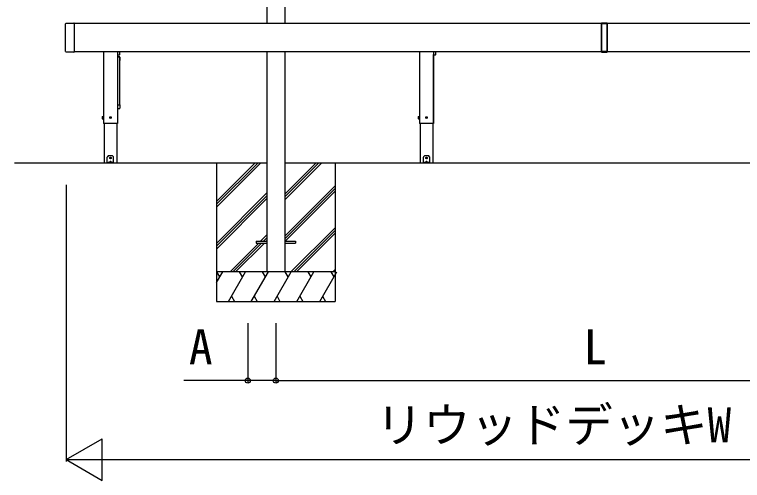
# Model space of a CAD drawing. Units: millimetres, scale not verified. Extents: x -1050 to 1050, y -1560 to 1553.
# Drawn here: x -642.9 to -274.4, y 733.4 to 969 of the extents above; entities that cross this region are included whole.
import ezdxf
from ezdxf.enums import TextEntityAlignment as Align

# ---------------------------------------------------------------- set-up
doc = ezdxf.new("R2010")
doc.units = ezdxf.units.MM
doc.header["$LTSCALE"] = 8
for name, color, linetype in [('0-2_YKK_11', 7, 'Continuous'), ('0-5_YKK_A1', 4, 'Continuous'), ('0-6_YKK_D', 6, 'Continuous')]:
    doc.layers.add(name, color=color, linetype=linetype)
doc.styles.add('ＭＳ ゴシック', font='')
doc.styles.get('ＭＳ ゴシック').set_extended_font_data('MS Gothic')

msp = doc.modelspace()

# ---------------------------------------------------------------- linework, layer by layer
at = {"layer": '0-2_YKK_11'}
for p, q in [((-515.188, 893.886), (-642.916, 893.886)), ((-182.588, 893.886), (-506.148, 893.886)), ((-515.188, 854.384), (-515.188, 853.387)), ((-506.148, 854.384), (-506.148, 853.387))]:
    msp.add_line(p, q, dxfattribs=at)
msp.add_lwpolyline([(-506.148, 838.886), (-506.198, 838.886), (-515.138, 838.886), (-515.188, 838.886)], dxfattribs=at)
at = {"layer": '0-5_YKK_A1'}
for p, q in [((-515.188, 1165.702), (-515.188, 964.386)), ((-506.148, 1165.702), (-506.148, 964.386)), ((-617.068, 950.277), (-617.068, 964.294)), ((-617.029, 964.375), (-617.038, 964.365)), ((-617.029, 964.375), (-616.807, 964.597)), ((-616.797, 964.606), (-616.807, 964.597)), ((-616.726, 964.636), (-612.868, 964.636)), ((-612.768, 964.536), (-612.768, 964.294)), ((-345.868, 964.386), (-612.768, 964.386)), ((-345.868, 964.294), (-345.868, 964.536)), ((-345.868, 950.277), (-345.868, 964.294)), ((-345.768, 964.636), (-342.968, 964.636)), ((-345.768, 964.606), (-345.768, 964.636)), ((-345.768, 964.606), (-345.768, 964.365)), ((-342.968, 964.606), (-345.768, 964.606)), ((-342.968, 964.606), (-342.968, 964.636)), ((-342.968, 964.365), (-342.968, 964.606)), ((-342.868, 964.294), (-342.968, 964.294)), ((-342.968, 950.277), (-342.968, 964.294)), ((-342.868, 964.536), (-342.868, 964.294)), ((-75.968, 964.386), (-342.868, 964.386)), ((-342.868, 964.294), (-342.868, 950.277)), ((-617.038, 950.206), (-617.029, 950.197)), ((-616.807, 949.975), (-617.029, 950.197)), ((-616.807, 949.975), (-616.797, 949.965)), ((-612.868, 949.936), (-616.726, 949.936)), ((-345.868, 950.186), (-612.768, 950.186)), ((-597.876, 950.186), (-597.876, 913.886)), ((-597.868, 950.186), (-597.868, 913.886)), ((-590.868, 950.186), (-590.868, 913.886)), ((-590.868, 950.186), (-590.868, 913.886)), ((-590.86, 950.186), (-590.86, 913.886)), ((-590.788, 948.666), (-589.748, 948.666)), ((-589.748, 947.552), (-590.788, 947.552)), ((-589.748, 947.527), (-590.788, 947.527)), ((-589.768, 947.49), (-590.768, 947.49)), ((-589.668, 923.327), (-589.668, 947.397)), ((-589.648, 948.766), (-589.648, 950.186)), ((-589.648, 947.452), (-589.648, 945.736)), ((-515.188, 950.186), (-515.188, 838.886)), ((-506.148, 950.186), (-506.148, 838.886)), ((-437.876, 950.186), (-437.876, 913.886)), ((-437.868, 950.186), (-437.868, 913.886)), ((-430.888, 950.186), (-430.888, 948.766)), ((-430.868, 948.706), (-430.868, 913.886)), ((-430.86, 913.886), (-430.86, 948.696)), ((-430.788, 948.666), (-429.748, 948.666)), ((-429.648, 948.766), (-429.648, 950.186)), ((-345.868, 950.036), (-345.868, 950.277)), ((-345.868, 950.277), (-345.768, 950.277)), ((-345.768, 950.277), (-342.968, 950.277)), ((-345.768, 950.206), (-345.768, 950.277)), ((-342.968, 950.206), (-345.768, 950.206)), ((-345.768, 950.206), (-345.768, 949.965)), ((-345.768, 949.965), (-342.968, 949.965)), ((-345.768, 949.965), (-345.768, 949.936)), ((-342.968, 949.936), (-345.768, 949.936)), ((-342.968, 950.277), (-342.868, 950.277)), ((-342.968, 950.206), (-342.968, 950.277)), ((-342.968, 949.965), (-342.968, 950.206)), ((-342.968, 949.965), (-342.968, 949.936)), ((-342.868, 950.277), (-342.868, 950.036)), ((-75.968, 950.186), (-342.868, 950.186)), ((-590.788, 923.364), (-589.748, 923.364)), ((-590.788, 921.456), (-589.748, 921.456)), ((-589.648, 923.272), (-589.648, 923.258)), ((-589.648, 923.258), (-589.648, 923.206)), ((-589.648, 923.206), (-589.648, 922.95)), ((-589.648, 922.95), (-589.648, 921.78)), ((-598.028, 917.511), (-597.868, 917.511)), ((-438.028, 917.511), (-437.868, 917.511)), ((-598.548, 917.386), (-598.503, 917.463)), ((-598.548, 917.386), (-598.548, 916.386)), ((-598.548, 916.386), (-598.503, 916.308)), ((-598.503, 917.463), (-598.148, 917.463)), ((-598.503, 917.174), (-598.148, 917.174)), ((-598.503, 916.597), (-598.148, 916.597)), ((-598.503, 916.308), (-598.148, 916.308)), ((-598.148, 917.463), (-598.148, 916.308)), ((-590.86, 913.886), (-597.876, 913.886)), ((-597.633, 913.886), (-597.633, 893.886)), ((-594.592, 916.936), (-594.481, 916.938)), ((-594.592, 916.836), (-594.481, 916.834)), ((-594.481, 916.938), (-594.43, 916.948)), ((-594.481, 916.834), (-594.43, 916.824)), ((-594.42, 916.999), (-594.43, 916.948)), ((-594.42, 916.772), (-594.43, 916.824)), ((-594.418, 917.11), (-594.42, 916.999)), ((-594.418, 916.661), (-594.42, 916.772)), ((-594.318, 917.11), (-594.316, 916.999)), ((-594.318, 916.661), (-594.316, 916.772)), ((-594.316, 916.999), (-594.306, 916.948)), ((-594.316, 916.772), (-594.306, 916.824)), ((-594.254, 916.938), (-594.306, 916.948)), ((-594.254, 916.834), (-594.306, 916.824)), ((-594.143, 916.936), (-594.254, 916.938)), ((-594.143, 916.836), (-594.254, 916.834)), ((-591.103, 913.886), (-591.103, 893.886)), ((-438.548, 917.386), (-438.503, 917.463)), ((-438.548, 917.386), (-438.548, 916.386)), ((-438.548, 916.386), (-438.503, 916.308)), ((-438.503, 917.463), (-438.148, 917.463)), ((-438.503, 917.174), (-438.148, 917.174)), ((-438.503, 916.597), (-438.148, 916.597)), ((-438.503, 916.308), (-438.148, 916.308)), ((-438.148, 917.463), (-438.148, 916.308)), ((-430.86, 913.886), (-437.876, 913.886)), ((-437.633, 913.886), (-437.633, 893.886)), ((-434.592, 916.936), (-434.481, 916.938)), ((-434.592, 916.836), (-434.481, 916.834)), ((-434.481, 916.938), (-434.43, 916.948)), ((-434.481, 916.834), (-434.43, 916.824)), ((-434.42, 916.999), (-434.43, 916.948)), ((-434.42, 916.772), (-434.43, 916.824)), ((-434.418, 917.11), (-434.42, 916.999)), ((-434.418, 916.661), (-434.42, 916.772)), ((-434.318, 917.11), (-434.316, 916.999)), ((-434.318, 916.661), (-434.316, 916.772)), ((-434.316, 916.999), (-434.306, 916.948)), ((-434.316, 916.772), (-434.306, 916.824)), ((-434.254, 916.938), (-434.306, 916.948)), ((-434.254, 916.834), (-434.306, 916.824)), ((-434.143, 916.936), (-434.254, 916.938)), ((-434.143, 916.836), (-434.254, 916.834)), ((-431.103, 913.886), (-431.103, 893.886)), ((-595.968, 894.186), (-595.968, 896.903)), ((-595.468, 897.486), (-595.909, 897.044)), ((-593.268, 897.486), (-595.468, 897.486)), ((-594.592, 896.436), (-594.481, 896.438)), ((-594.592, 896.336), (-594.481, 896.334)), ((-594.481, 896.438), (-594.43, 896.448)), ((-594.481, 896.334), (-594.43, 896.324)), ((-594.42, 896.499), (-594.43, 896.448)), ((-594.42, 896.272), (-594.43, 896.324)), ((-594.418, 896.61), (-594.42, 896.499)), ((-594.418, 896.161), (-594.42, 896.272)), ((-594.318, 896.61), (-594.316, 896.499)), ((-594.318, 896.161), (-594.316, 896.272)), ((-594.316, 896.499), (-594.306, 896.448)), ((-594.316, 896.272), (-594.306, 896.324)), ((-594.254, 896.438), (-594.306, 896.448)), ((-594.254, 896.334), (-594.306, 896.324)), ((-594.143, 896.436), (-594.254, 896.438)), ((-594.143, 896.336), (-594.254, 896.334)), ((-592.826, 897.044), (-593.268, 897.486)), ((-592.768, 894.186), (-592.768, 896.903)), ((-435.968, 894.186), (-435.968, 896.903)), ((-435.468, 897.486), (-435.909, 897.044)), ((-433.268, 897.486), (-435.468, 897.486)), ((-434.592, 896.436), (-434.481, 896.438)), ((-434.592, 896.336), (-434.481, 896.334)), ((-434.481, 896.438), (-434.43, 896.448)), ((-434.481, 896.334), (-434.43, 896.324)), ((-434.42, 896.499), (-434.43, 896.448)), ((-434.42, 896.272), (-434.43, 896.324)), ((-434.418, 896.61), (-434.42, 896.499)), ((-434.418, 896.161), (-434.42, 896.272)), ((-434.318, 896.61), (-434.316, 896.499)), ((-434.318, 896.161), (-434.316, 896.272)), ((-434.316, 896.499), (-434.306, 896.448)), ((-434.316, 896.272), (-434.306, 896.324)), ((-434.254, 896.438), (-434.306, 896.448)), ((-434.254, 896.334), (-434.306, 896.324)), ((-434.143, 896.436), (-434.254, 896.438)), ((-434.143, 896.336), (-434.254, 896.334)), ((-432.826, 897.044), (-433.268, 897.486)), ((-432.768, 894.186), (-432.768, 896.903)), ((-591.103, 893.886), (-597.633, 893.886)), ((-595.968, 894.136), (-595.968, 894.186)), ((-595.968, 893.886), (-595.968, 894.136)), ((-595.968, 894.136), (-595.909, 894.136)), ((-595.909, 893.886), (-595.968, 893.886)), ((-595.909, 894.136), (-595.468, 894.136)), ((-593.268, 894.136), (-595.468, 894.136)), ((-593.268, 893.886), (-595.468, 893.886)), ((-594.512, 894.631), (-594.958, 894.186)), ((-594.768, 894.228), (-594.768, 894.186)), ((-594.768, 894.186), (-593.968, 894.186)), ((-594.718, 894.136), (-594.018, 894.136)), ((-593.778, 894.186), (-594.223, 894.631)), ((-593.968, 894.228), (-593.968, 894.186)), ((-593.268, 893.886), (-593.268, 894.136)), ((-593.268, 894.136), (-592.826, 894.136)), ((-592.826, 893.886), (-593.268, 893.886)), ((-592.826, 894.136), (-592.768, 894.136)), ((-592.768, 894.186), (-592.768, 894.136)), ((-540.682, 893.886), (-540.682, 823.886)), ((-540.682, 874.454), (-521.25, 893.886)), ((-540.682, 873.039), (-519.835, 893.886)), ((-540.682, 871.625), (-518.421, 893.886)), ((-506.148, 875.323), (-487.585, 893.886)), ((-506.148, 876.737), (-488.999, 893.886)), ((-506.148, 878.151), (-490.413, 893.886)), ((-480.682, 893.886), (-480.682, 823.886)), ((-431.103, 893.886), (-437.633, 893.886)), ((-435.968, 894.136), (-435.968, 894.186)), ((-435.968, 893.886), (-435.968, 894.136)), ((-435.968, 894.136), (-435.909, 894.136)), ((-435.909, 893.886), (-435.968, 893.886)), ((-435.909, 894.136), (-435.468, 894.136)), ((-433.268, 894.136), (-435.468, 894.136)), ((-433.268, 893.886), (-435.468, 893.886)), ((-434.512, 894.631), (-434.958, 894.186)), ((-434.768, 894.228), (-434.768, 894.186)), ((-434.768, 894.186), (-433.968, 894.186)), ((-434.718, 894.136), (-434.018, 894.136)), ((-433.778, 894.186), (-434.223, 894.631)), ((-433.968, 894.228), (-433.968, 894.186)), ((-433.268, 893.886), (-433.268, 894.136)), ((-433.268, 894.136), (-432.826, 894.136)), ((-432.826, 893.886), (-433.268, 893.886)), ((-432.826, 894.136), (-432.768, 894.136)), ((-432.768, 894.186), (-432.768, 894.136)), ((-506.148, 856.938), (-480.682, 882.404)), ((-506.148, 855.524), (-480.682, 880.989)), ((-540.682, 853.241), (-515.188, 878.735)), ((-540.682, 851.826), (-515.188, 877.32)), ((-505.922, 854.336), (-480.682, 879.575)), ((-540.682, 850.412), (-515.188, 875.906)), ((-502.987, 838.886), (-480.682, 861.19)), ((-501.573, 838.886), (-480.682, 859.776)), ((-518.373, 854.336), (-515.188, 857.521)), ((-516.959, 854.336), (-515.188, 856.107)), ((-500.158, 838.886), (-480.682, 858.362)), ((-533.824, 838.886), (-519.273, 853.436)), ((-532.409, 838.886), (-517.859, 853.436)), ((-530.995, 838.886), (-516.445, 853.436)), ((-520.673, 854.336), (-520.673, 853.436)), ((-520.673, 854.336), (-515.188, 854.336)), ((-520.673, 853.436), (-515.188, 853.436)), ((-515.545, 854.336), (-515.188, 854.693)), ((-506.148, 854.336), (-500.673, 854.336)), ((-506.148, 853.436), (-500.673, 853.436)), ((-500.673, 854.336), (-500.673, 853.436)), ((-480.682, 838.886), (-540.682, 838.886)), ((-540.682, 833.431), (-537.533, 838.886)), ((-539.033, 836.288), (-540.533, 838.886)), ((-534.646, 823.886), (-525.986, 838.886)), ((-527.486, 836.287), (-528.986, 838.886)), ((-523.099, 823.886), (-514.439, 838.886)), ((-515.939, 836.287), (-517.439, 838.886)), ((-511.552, 823.886), (-502.892, 838.886)), ((-504.392, 836.287), (-505.892, 838.886)), ((-500.005, 823.886), (-491.345, 838.886)), ((-492.845, 836.288), (-494.345, 838.886)), ((-488.458, 823.886), (-479.798, 838.886)), ((-482.798, 838.886), (-481.298, 836.288)), ((-481.774, 838.886), (-480.682, 839.977)), ((-533.146, 826.484), (-531.646, 823.886)), ((-521.599, 826.484), (-520.099, 823.886)), ((-510.052, 826.484), (-508.552, 823.886)), ((-498.505, 826.484), (-497.005, 823.886)), ((-486.958, 826.484), (-485.458, 823.886)), ((-540.682, 823.886), (-480.682, 823.886))]:
    msp.add_line(p, q, dxfattribs=at)
for points in [[(-612.768, 964.294), (-612.768, 950.277), (-612.768, 950.036)], [(-345.768, 964.365), (-345.768, 964.294), (-345.868, 964.294)], [(-345.768, 964.365), (-342.968, 964.365), (-342.968, 964.294), (-345.768, 964.294), (-345.768, 950.277)], [(-589.648, 921.78), (-589.648, 921.576), (-589.648, 921.556)], [(-597.868, 916.261), (-598.028, 916.261), (-598.028, 917.511)], [(-437.868, 916.261), (-438.028, 916.261), (-438.028, 917.511)], [(-595.468, 894.136), (-595.468, 893.886), (-595.909, 893.886)], [(-592.768, 894.136), (-592.768, 893.886), (-592.826, 893.886)], [(-435.468, 894.136), (-435.468, 893.886), (-435.909, 893.886)], [(-432.768, 894.136), (-432.768, 893.886), (-432.826, 893.886)]]:
    msp.add_lwpolyline(points, dxfattribs=at)
for points in [[(-598.148, 917.461), (-598.028, 917.461), (-598.028, 916.311), (-598.148, 916.311)], [(-438.148, 917.461), (-438.028, 917.461), (-438.028, 916.311), (-438.148, 916.311)]]:
    msp.add_lwpolyline(points, close=True, dxfattribs=at)
for centre, radius in [((-594.368, 916.886), 0.4), ((-594.156, 916.673), 0.03), ((-434.368, 916.886), 0.4), ((-434.156, 916.673), 0.03), ((-594.368, 896.386), 0.4), ((-594.156, 896.173), 0.03), ((-434.368, 896.386), 0.4), ((-434.156, 896.173), 0.03)]:
    msp.add_circle(centre, radius, dxfattribs=at)
for centre, radius, start, end in [((-616.968, 964.294), 0.1, 135, 180), ((-616.726, 964.536), 0.1, 90, 135), ((-612.868, 964.536), 0.1, 0, 90), ((-345.768, 964.536), 0.1, 90, 180), ((-345.78, 964.518), 0.0893, 81.95053, 168.57825), ((-345.78, 964.276), 0.0893, 81.95053, 168.57825), ((-342.968, 964.536), 0.1, 0, 90), ((-342.955, 964.518), 0.0893, 11.42175, 98.04947), ((-342.955, 964.276), 0.0893, 11.42175, 98.04947), ((-616.968, 950.277), 0.1, 180, 225), ((-616.726, 950.036), 0.1, 225, 270), ((-612.868, 950.036), 0.1, 270, 0), ((-590.788, 948.766), 0.1, 223.92867, 270), ((-590.788, 947.452), 0.1, 90, 136.07133), ((-590.789, 947.424), 0.103, 89.33234, 133.67747), ((-590.771, 947.393), 0.0964, 87.79679, 156.39643), ((-589.764, 947.393), 0.0964, 2.3873, 92.20321), ((-589.748, 948.766), 0.1, 270, 0), ((-589.748, 947.452), 0.1, 0, 90), ((-589.744, 947.43), 0.0964, 2.3873, 92.20321), ((-430.788, 948.766), 0.1, 180, 270), ((-429.748, 948.766), 0.1, 270, 0), ((-345.78, 950.295), 0.0893, 191.42175, 278.04947), ((-345.768, 950.036), 0.1, 180, 270), ((-345.78, 950.053), 0.0893, 191.42175, 278.04947), ((-342.955, 950.295), 0.0893, 261.95053, 348.57825), ((-342.968, 950.036), 0.1, 270, 0), ((-342.955, 950.053), 0.0893, 261.95053, 348.57825), ((-589.736, 945.737), 0.0881, 320.61871, 359.66491), ((-590.788, 921.556), 0.1, 223.92867, 270), ((-590.791, 923.268), 0.0964, 87.79679, 135.1392), ((-589.744, 923.268), 0.0964, 2.3873, 92.20321), ((-589.748, 921.556), 0.1, 270, 0), ((-598.292, 917.319), 0.256, 145.61708, 214.38292), ((-598.292, 916.453), 0.256, 145.61708, 214.38292), ((-597.592, 916.886), 0.955, 162.41276, 197.58724), ((-594.368, 916.886), 0.23, 167.44414, 192.55586), ((-594.368, 916.886), 0.23, 77.44414, 102.55586), ((-594.368, 916.886), 0.23, 257.44414, 282.55586), ((-594.368, 916.886), 0.23, 347.44414, 12.55586), ((-438.292, 917.319), 0.256, 145.61708, 214.38292), ((-438.292, 916.453), 0.256, 145.61708, 214.38292), ((-437.592, 916.886), 0.955, 162.41276, 197.58724), ((-434.368, 916.886), 0.23, 167.44414, 192.55586), ((-434.368, 916.886), 0.23, 77.44414, 102.55586), ((-434.368, 916.886), 0.23, 257.44414, 282.55586), ((-434.368, 916.886), 0.23, 347.44414, 12.55586), ((-595.768, 896.903), 0.2, 135, 180), ((-594.368, 896.386), 0.23, 167.44414, 192.55586), ((-594.368, 896.386), 0.23, 77.44414, 102.55586), ((-594.368, 896.386), 0.23, 257.44414, 282.55586), ((-594.368, 896.386), 0.23, 347.44414, 12.55586), ((-592.968, 896.903), 0.2, 0, 45), ((-435.768, 896.903), 0.2, 135, 180), ((-434.368, 896.386), 0.23, 167.44414, 192.55586), ((-434.368, 896.386), 0.23, 77.44414, 102.55586), ((-434.368, 896.386), 0.23, 257.44414, 282.55586), ((-434.368, 896.386), 0.23, 347.44414, 12.55586), ((-432.968, 896.903), 0.2, 0, 45), ((-594.668, 894.228), 0.1, 126.03188, 180), ((-594.718, 894.186), 0.05, 180, 270), ((-594.368, 893.816), 0.61, 53.96812, 126.03188), ((-594.018, 894.186), 0.05, 270, 0), ((-594.068, 894.228), 0.1, 0, 53.96812), ((-434.668, 894.228), 0.1, 126.03188, 180), ((-434.718, 894.186), 0.05, 180, 270), ((-434.368, 893.816), 0.61, 53.96812, 126.03188), ((-434.018, 894.186), 0.05, 270, 0), ((-434.068, 894.228), 0.1, 0, 53.96812)]:
    msp.add_arc(centre, radius, start, end, dxfattribs=at)
for centre, major_axis, ratio, start_param, end_param in [((-594.908, 894.186), (0.0688, 0.0425), 0.381966, 2.1243707, 3.695167), ((-594.368, 894.343), (0, -0.354), 0.707107, 2.5261129, 3.7570724), ((-593.828, 894.186), (0.0688, -0.0425), 0.381966, 5.7296109, 7.3004073), ((-434.908, 894.186), (0.0688, 0.0425), 0.381966, 2.1243707, 3.695167), ((-434.368, 894.343), (0, -0.354), 0.707107, 2.5261129, 3.7570724), ((-433.828, 894.186), (0.0688, -0.0425), 0.381966, 5.7296109, 7.3004073)]:
    msp.add_ellipse(centre, major_axis=major_axis, ratio=ratio, start_param=start_param, end_param=end_param, dxfattribs=at)
at = {"layer": '0-6_YKK_D'}
for p, q in [((-616.818, 882.886), (-616.818, 742.886)), ((-524.868, 812.886), (-524.868, 782.886)), ((-510.668, 812.886), (-510.668, 782.886)), ((-510.668, 812.886), (-510.668, 782.886)), ((-510.668, 783.886), (-178.068, 783.886)), ((-616.818, 743.886), (-598.631, 754.386)), ((-598.631, 733.386), (-598.631, 754.386)), ((-616.818, 743.886), (-598.631, 733.386)), ((-616.818, 743.886), (-580.445, 743.886)), ((-595.818, 743.886), (-92.918, 743.886))]:
    msp.add_line(p, q, dxfattribs=at)
msp.add_lwpolyline([(-510.668, 783.886), (-524.868, 783.886), (-557.24, 783.886)], dxfattribs=at)
for centre in [(-524.868, 783.886), (-510.668, 783.886), (-510.668, 783.886)]:
    msp.add_circle(centre, 1.275, dxfattribs=at)

# ---------------------------------------------------------------- texts
at = {"layer": '0-6_YKK_D', "style": 'ＭＳ ゴシック'}
for s, p in [('A', (-554.649, 786.886)), ('L', (-354.936, 786.886)), ('リウッドデッキW', (-460.14, 747.413))]:
    msp.add_text(s, height=17.6, dxfattribs=at).set_placement(p, align=Align.BOTTOM_LEFT)

doc.saveas('drawing.dxf')
